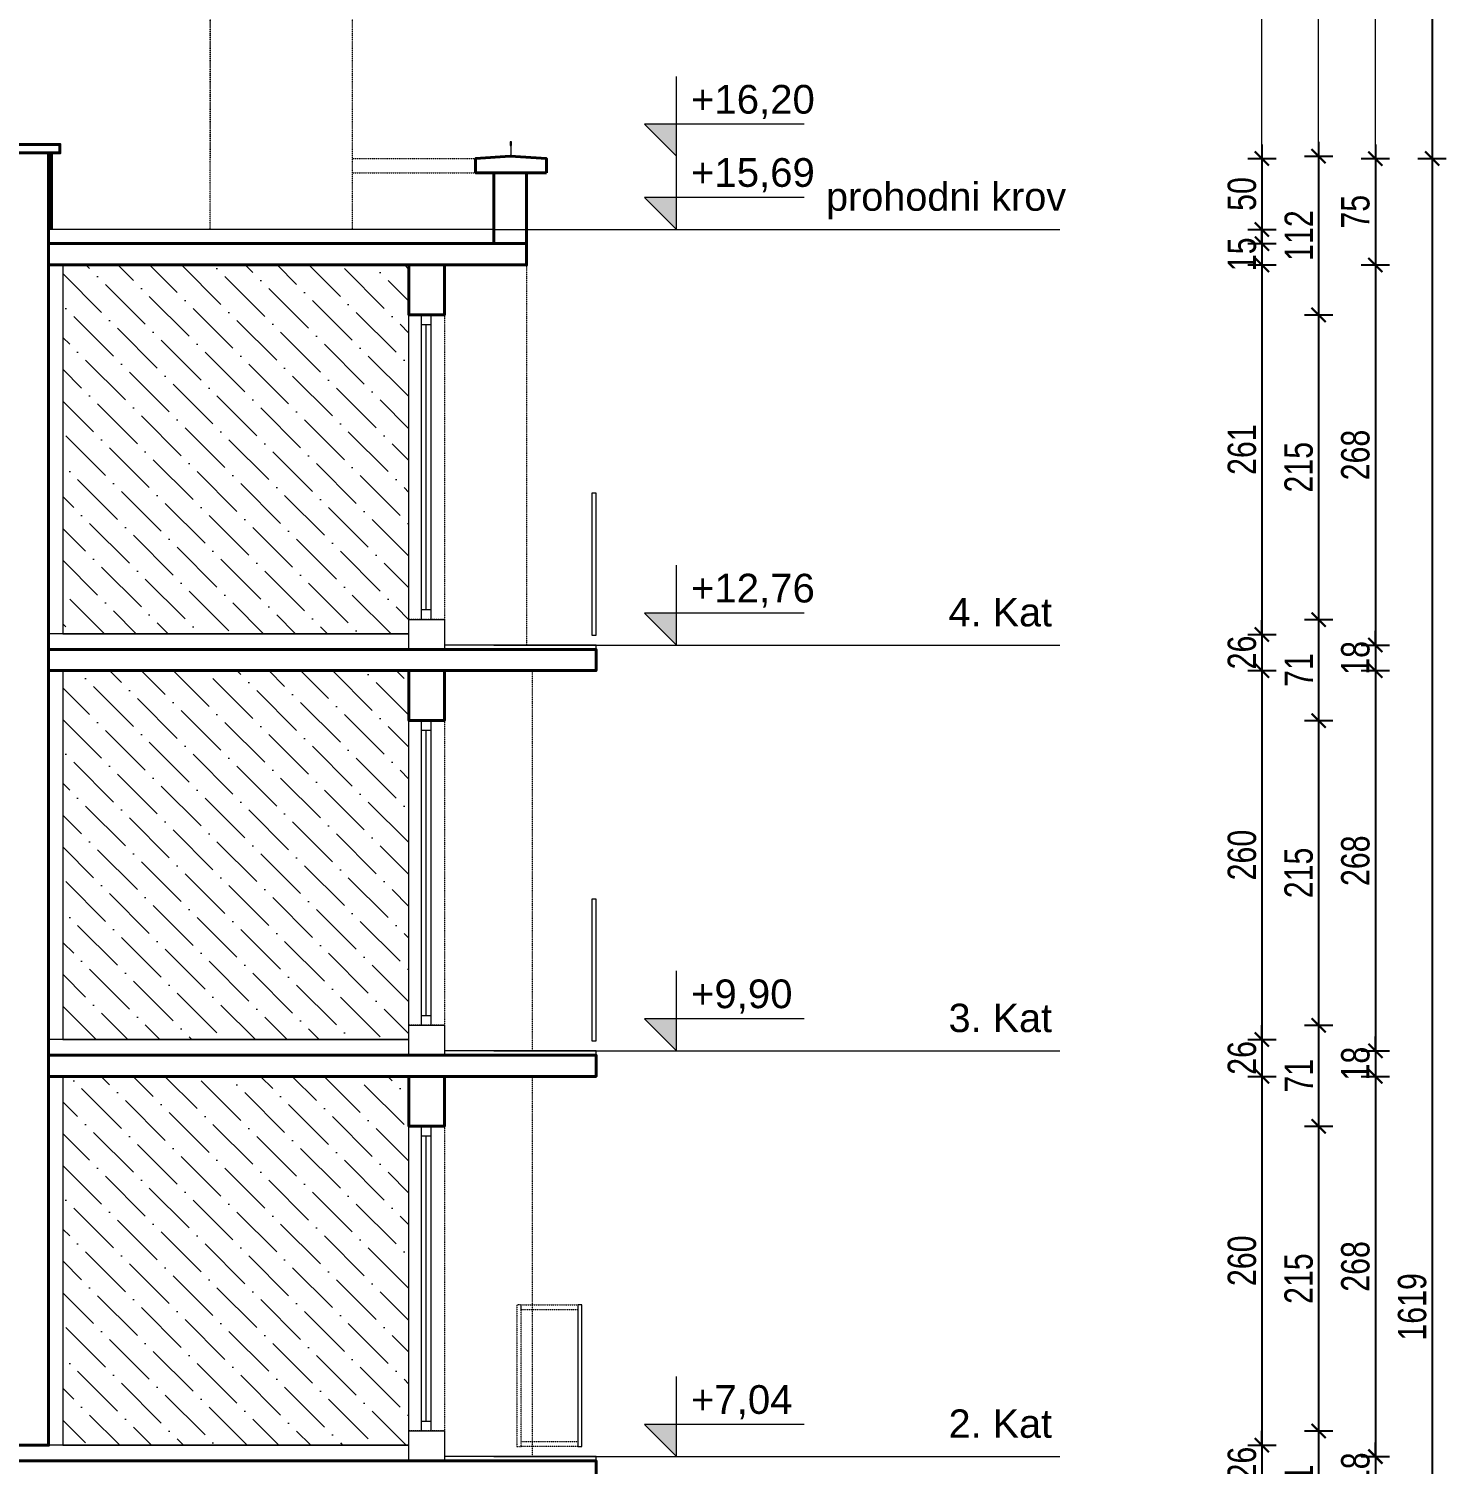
# Model space of a CAD drawing. Header units: millimetres. Extents: x 195897 to 285417, y -229751 to -116129.
# Drawn here: x 198642 to 199642, y -226806 to -225794 of the extents above; entities that cross this region are included whole.
import ezdxf

# ---------------------------------------------------------------- set-up
doc = ezdxf.new("R2010")
doc.units = ezdxf.units.MM
doc.header["$PDMODE"] = 2
doc.linetypes.add('DASHED2', pattern=[0.375, 0.25, -0.125])
doc.linetypes.add('HIDDEN', pattern=[0.375, 0.25, -0.125])
doc.layers.get('0').update_dxf_attribs({"lineweight": 0})
doc.layers.get('Defpoints').update_dxf_attribs({"color": 250, "lineweight": 0})
for name, color, linetype, lineweight in [('01-zid_nenosivi', 134, 'Continuous', 0), ('03-prozori', 132, 'Continuous', 0), ('05-podgled-tanko', 144, 'HIDDEN', 0), ('06-hatch_grijano', 30, 'Continuous', 0), ('07-kote', 70, 'Continuous', 9), ('TP_01 - 0.50', 1, 'Continuous', 40)]:
    doc.layers.add(name, color=color, linetype=linetype, lineweight=lineweight)
doc.styles.add('GENERATED_STYLE_1', font='arial.ttf')
doc.styles.add('OPIS', font='hrcom.shx', dxfattribs={"width": 0.8, "height": 20})
doc.styles.add('tahoma10', font='tahoma.ttf', dxfattribs={"height": 2})
doc.dimstyles.new('ISO-25', dxfattribs={"dimtxt": 20, "dimasz": 10, "dimexe": 10, "dimexo": 10, "dimgap": 4, "dimtad": 1, "dimdec": 0, "dimtxsty": 'OPIS', "dimblk": 'ARCHTICK', "dimcen": 10, "dimdle": 10, "dimadec": 0, "dimazin": 0, "dimtfac": 1, "dimtdec": 0, "dimtix": 1, "dimtmove": 0, "dimatfit": 3, "dimldrblk": 'ARCHTICK', "dimfxl": 10, "dimfxlon": 1, "dimarcsym": 0})

# ---------------------------------------------------------------- blocks, each defined once
blk = doc.blocks.new('*U679')
blk.add_line((7, 3.5), (207.8, 3.5))
blk.add_lwpolyline([(0, 7), (214.8, 7), (214.8, 0), (214.8, 0), (0, 0), (0, 7)])
blk.add_lwpolyline([(7, 7), (207.8, 7), (207.8, 0), (7, 0)], close=True)
blk = doc.blocks.new('_ArchTick')
at = {"color": 0, "linetype": 'ByBlock', "lineweight": 0, "const_width": 0.15}
blk.add_lwpolyline([(-0.5, -0.5), (0.5, 0.5)], dxfattribs=at)
blk = doc.blocks.new('*D1754')
at = {"layer": '07-kote', "color": 0, "linetype": 'ByBlock', "lineweight": -2, "ltscale": 5, "transparency": 16777216}
for p, q in [((199511.9, -225875.3), (199511.9, -225945.3)), ((199501.9, -225885.3), (199521.9, -225885.3)), ((199501.9, -225935.3), (199521.9, -225935.3))]:
    blk.add_line(p, q, dxfattribs=at)
at = {"layer": 'Defpoints', "color": 0, "linetype": 'ByBlock', "ltscale": 5, "transparency": 16777216}
for p in [(198957.5, -225885.3), (198957.5, -225935.3), (199511.9, -225935.3)]:
    blk.add_point(p, dxfattribs=at)
at = {"layer": '07-kote', "color": 0, "linetype": 'ByBlock', "lineweight": -2, "ltscale": 5, "transparency": 16777216, "xscale": 10, "yscale": 10, "zscale": 10}
for p, rotation in [((199511.9, -225885.3), 90), ((199511.9, -225935.3), 270)]:
    blk.add_blockref('_ArchTick', p, dxfattribs=dict(at, rotation=rotation))
at = {"layer": '07-kote', "color": 0, "linetype": 'ByBlock', "ltscale": 5, "transparency": 16777216, "insert": (199497.9, -225910.3), "char_height": 20, "attachment_point": 5, "rotation": 90, "style": 'OPIS'}
blk.add_mtext('50', dxfattribs=at)
blk = doc.blocks.new('*D1755')
at = {"layer": '07-kote', "color": 0, "linetype": 'ByBlock', "lineweight": -2, "ltscale": 5, "transparency": 16777216}
for p, q in [((199511.9, -225945.3), (199511.9, -225935.3)), ((199501.9, -225945.3), (199521.9, -225945.3)), ((199511.9, -225945.3), (199511.9, -225960.3)), ((199501.9, -225960.3), (199521.9, -225960.3)), ((199511.9, -225960.3), (199511.9, -225970.3))]:
    blk.add_line(p, q, dxfattribs=at)
at = {"layer": 'Defpoints', "color": 0, "linetype": 'ByBlock', "ltscale": 5, "transparency": 16777216}
for p in [(197350.7, -225945.3), (198993.5, -225960.3), (199511.9, -225960.3)]:
    blk.add_point(p, dxfattribs=at)
at = {"layer": '07-kote', "color": 0, "linetype": 'ByBlock', "lineweight": -2, "ltscale": 5, "transparency": 16777216, "xscale": 10, "yscale": 10, "zscale": 10}
for p, rotation in [((199511.9, -225945.3), 270), ((199511.9, -225960.3), 90)]:
    blk.add_blockref('_ArchTick', p, dxfattribs=dict(at, rotation=rotation))
at = {"layer": '07-kote', "color": 0, "linetype": 'ByBlock', "ltscale": 5, "transparency": 16777216, "insert": (199497.9, -225952.8), "char_height": 20, "attachment_point": 5, "rotation": 90, "style": 'OPIS'}
blk.add_mtext('15', dxfattribs=at)
blk = doc.blocks.new('*D1756')
at = {"layer": '07-kote', "color": 0, "linetype": 'ByBlock', "lineweight": -2, "ltscale": 5, "transparency": 16777216}
for p, q in [((199511.9, -225950.3), (199511.9, -226230.8)), ((199501.9, -225960.3), (199521.9, -225960.3)), ((199501.9, -226220.8), (199521.9, -226220.8))]:
    blk.add_line(p, q, dxfattribs=at)
at = {"layer": 'Defpoints', "color": 0, "linetype": 'ByBlock', "ltscale": 5, "transparency": 16777216}
for p in [(198993.5, -225960.3), (198910.5, -226220.8), (199511.9, -226220.8)]:
    blk.add_point(p, dxfattribs=at)
at = {"layer": '07-kote', "color": 0, "linetype": 'ByBlock', "lineweight": -2, "ltscale": 5, "transparency": 16777216, "xscale": 10, "yscale": 10, "zscale": 10}
for p, rotation in [((199511.9, -225960.3), 90), ((199511.9, -226220.8), 270)]:
    blk.add_blockref('_ArchTick', p, dxfattribs=dict(at, rotation=rotation))
at = {"layer": '07-kote', "color": 0, "linetype": 'ByBlock', "ltscale": 5, "transparency": 16777216, "insert": (199497.9, -226090.5), "char_height": 20, "attachment_point": 5, "rotation": 90, "style": 'OPIS'}
blk.add_mtext('261', dxfattribs=at)
blk = doc.blocks.new('*D1757')
at = {"layer": '07-kote', "color": 0, "linetype": 'ByBlock', "lineweight": -2, "ltscale": 5, "transparency": 16777216}
for p, q in [((199511.9, -226220.8), (199511.9, -226210.8)), ((199501.9, -226220.8), (199521.9, -226220.8)), ((199511.9, -226220.8), (199511.9, -226246.3)), ((199501.9, -226246.3), (199521.9, -226246.3)), ((199511.9, -226246.3), (199511.9, -226256.3))]:
    blk.add_line(p, q, dxfattribs=at)
at = {"layer": 'Defpoints', "color": 0, "linetype": 'ByBlock', "ltscale": 5, "transparency": 16777216}
for p in [(198910.5, -226220.8), (198910.5, -226246.3), (199511.9, -226246.3)]:
    blk.add_point(p, dxfattribs=at)
at = {"layer": '07-kote', "color": 0, "linetype": 'ByBlock', "lineweight": -2, "ltscale": 5, "transparency": 16777216, "xscale": 10, "yscale": 10, "zscale": 10}
for p, rotation in [((199511.9, -226220.8), 270), ((199511.9, -226246.3), 90)]:
    blk.add_blockref('_ArchTick', p, dxfattribs=dict(at, rotation=rotation))
at = {"layer": '07-kote', "color": 0, "linetype": 'ByBlock', "ltscale": 5, "transparency": 16777216, "insert": (199497.9, -226233.5), "char_height": 20, "attachment_point": 5, "rotation": 90, "style": 'OPIS'}
blk.add_mtext('26', dxfattribs=at)
blk = doc.blocks.new('*D1758')
at = {"layer": '07-kote', "color": 0, "linetype": 'ByBlock', "lineweight": -2, "ltscale": 5, "transparency": 16777216}
for p, q in [((199511.9, -226236.3), (199511.9, -226516.3)), ((199501.9, -226246.3), (199521.9, -226246.3)), ((199501.9, -226506.3), (199521.9, -226506.3))]:
    blk.add_line(p, q, dxfattribs=at)
at = {"layer": 'Defpoints', "color": 0, "linetype": 'ByBlock', "ltscale": 5, "transparency": 16777216}
for p in [(198910.5, -226246.3), (198910.5, -226506.3), (199511.9, -226506.3)]:
    blk.add_point(p, dxfattribs=at)
at = {"layer": '07-kote', "color": 0, "linetype": 'ByBlock', "lineweight": -2, "ltscale": 5, "transparency": 16777216, "xscale": 10, "yscale": 10, "zscale": 10}
for p, rotation in [((199511.9, -226246.3), 90), ((199511.9, -226506.3), 270)]:
    blk.add_blockref('_ArchTick', p, dxfattribs=dict(at, rotation=rotation))
at = {"layer": '07-kote', "color": 0, "linetype": 'ByBlock', "ltscale": 5, "transparency": 16777216, "insert": (199497.9, -226376.3), "char_height": 20, "attachment_point": 5, "rotation": 90, "style": 'OPIS'}
blk.add_mtext('260', dxfattribs=at)
blk = doc.blocks.new('*D1759')
at = {"layer": '07-kote', "color": 0, "linetype": 'ByBlock', "lineweight": -2, "ltscale": 5, "transparency": 16777216}
for p, q in [((199511.9, -226506.3), (199511.9, -226496.3)), ((199501.9, -226506.3), (199521.9, -226506.3)), ((199511.9, -226506.3), (199511.9, -226532.3)), ((199501.9, -226532.3), (199521.9, -226532.3)), ((199511.9, -226532.3), (199511.9, -226542.3))]:
    blk.add_line(p, q, dxfattribs=at)
at = {"layer": 'Defpoints', "color": 0, "linetype": 'ByBlock', "ltscale": 5, "transparency": 16777216}
for p in [(198910.5, -226506.3), (198910.5, -226532.3), (199511.9, -226532.3)]:
    blk.add_point(p, dxfattribs=at)
at = {"layer": '07-kote', "color": 0, "linetype": 'ByBlock', "lineweight": -2, "ltscale": 5, "transparency": 16777216, "xscale": 10, "yscale": 10, "zscale": 10}
for p, rotation in [((199511.9, -226506.3), 270), ((199511.9, -226532.3), 90)]:
    blk.add_blockref('_ArchTick', p, dxfattribs=dict(at, rotation=rotation))
at = {"layer": '07-kote', "color": 0, "linetype": 'ByBlock', "ltscale": 5, "transparency": 16777216, "insert": (199497.9, -226519.3), "char_height": 20, "attachment_point": 5, "rotation": 90, "style": 'OPIS'}
blk.add_mtext('26', dxfattribs=at)
blk = doc.blocks.new('*D1760')
at = {"layer": '07-kote', "color": 0, "linetype": 'ByBlock', "lineweight": -2, "ltscale": 5, "transparency": 16777216}
for p, q in [((199511.9, -226522.3), (199511.9, -226802.3)), ((199501.9, -226532.3), (199521.9, -226532.3)), ((199501.9, -226792.3), (199521.9, -226792.3))]:
    blk.add_line(p, q, dxfattribs=at)
at = {"layer": 'Defpoints', "color": 0, "linetype": 'ByBlock', "ltscale": 5, "transparency": 16777216}
for p in [(198910.5, -226532.3), (198910.5, -226792.3), (199511.9, -226792.3)]:
    blk.add_point(p, dxfattribs=at)
at = {"layer": '07-kote', "color": 0, "linetype": 'ByBlock', "lineweight": -2, "ltscale": 5, "transparency": 16777216, "xscale": 10, "yscale": 10, "zscale": 10}
for p, rotation in [((199511.9, -226532.3), 90), ((199511.9, -226792.3), 270)]:
    blk.add_blockref('_ArchTick', p, dxfattribs=dict(at, rotation=rotation))
at = {"layer": '07-kote', "color": 0, "linetype": 'ByBlock', "ltscale": 5, "transparency": 16777216, "insert": (199497.9, -226662.3), "char_height": 20, "attachment_point": 5, "rotation": 90, "style": 'OPIS'}
blk.add_mtext('260', dxfattribs=at)
blk = doc.blocks.new('*D1761')
at = {"layer": '07-kote', "color": 0, "linetype": 'ByBlock', "lineweight": -2, "ltscale": 5, "transparency": 16777216}
for p, q in [((199511.9, -226792.3), (199511.9, -226782.3)), ((199501.9, -226792.3), (199521.9, -226792.3)), ((199511.9, -226792.3), (199511.9, -226818.3)), ((199501.9, -226818.3), (199521.9, -226818.3)), ((199511.9, -226818.3), (199511.9, -226828.3))]:
    blk.add_line(p, q, dxfattribs=at)
at = {"layer": 'Defpoints', "color": 0, "linetype": 'ByBlock', "ltscale": 5, "transparency": 16777216}
for p in [(198910.5, -226792.3), (198910.5, -226818.3), (199511.9, -226818.3)]:
    blk.add_point(p, dxfattribs=at)
at = {"layer": '07-kote', "color": 0, "linetype": 'ByBlock', "lineweight": -2, "ltscale": 5, "transparency": 16777216, "xscale": 10, "yscale": 10, "zscale": 10}
for p, rotation in [((199511.9, -226792.3), 270), ((199511.9, -226818.3), 90)]:
    blk.add_blockref('_ArchTick', p, dxfattribs=dict(at, rotation=rotation))
at = {"layer": '07-kote', "color": 0, "linetype": 'ByBlock', "ltscale": 5, "transparency": 16777216, "insert": (199497.9, -226805.3), "char_height": 20, "attachment_point": 5, "rotation": 90, "style": 'OPIS'}
blk.add_mtext('26', dxfattribs=at)
blk = doc.blocks.new('*D1768')
at = {"layer": '07-kote', "color": 0, "linetype": 'ByBlock', "lineweight": -2, "ltscale": 5, "transparency": 16777216}
for p, q in [((199551.9, -225873.6), (199551.9, -226005.5)), ((199541.9, -225883.6), (199561.9, -225883.6)), ((199541.9, -225995.5), (199561.9, -225995.5))]:
    blk.add_line(p, q, dxfattribs=at)
at = {"layer": 'Defpoints', "color": 0, "linetype": 'ByBlock', "ltscale": 5, "transparency": 16777216}
for p in [(198982, -225883.6), (198935.5, -225995.5), (199551.9, -225995.5)]:
    blk.add_point(p, dxfattribs=at)
at = {"layer": '07-kote', "color": 0, "linetype": 'ByBlock', "lineweight": -2, "ltscale": 5, "transparency": 16777216, "xscale": 10, "yscale": 10, "zscale": 10}
for p, rotation in [((199551.9, -225883.6), 90), ((199551.9, -225995.5), 270)]:
    blk.add_blockref('_ArchTick', p, dxfattribs=dict(at, rotation=rotation))
at = {"layer": '07-kote', "color": 0, "linetype": 'ByBlock', "ltscale": 5, "transparency": 16777216, "insert": (199537.9, -225939.6), "char_height": 20, "attachment_point": 5, "rotation": 90, "style": 'OPIS'}
blk.add_mtext('112', dxfattribs=at)
blk = doc.blocks.new('*D1769')
at = {"layer": '07-kote', "color": 0, "linetype": 'ByBlock', "lineweight": -2, "ltscale": 5, "transparency": 16777216}
for p, q in [((199551.9, -225985.5), (199551.9, -226220.3)), ((199541.9, -225995.5), (199561.9, -225995.5)), ((199541.9, -226210.3), (199561.9, -226210.3))]:
    blk.add_line(p, q, dxfattribs=at)
at = {"layer": 'Defpoints', "color": 0, "linetype": 'ByBlock', "ltscale": 5, "transparency": 16777216}
for p in [(198935.5, -225995.5), (198935.5, -226210.3), (199551.9, -226210.3)]:
    blk.add_point(p, dxfattribs=at)
at = {"layer": '07-kote', "color": 0, "linetype": 'ByBlock', "lineweight": -2, "ltscale": 5, "transparency": 16777216, "xscale": 10, "yscale": 10, "zscale": 10}
for p, rotation in [((199551.9, -225995.5), 90), ((199551.9, -226210.3), 270)]:
    blk.add_blockref('_ArchTick', p, dxfattribs=dict(at, rotation=rotation))
at = {"layer": '07-kote', "color": 0, "linetype": 'ByBlock', "ltscale": 5, "transparency": 16777216, "insert": (199537.9, -226102.9), "char_height": 20, "attachment_point": 5, "rotation": 90, "style": 'OPIS'}
blk.add_mtext('215', dxfattribs=at)
blk = doc.blocks.new('*D1770')
at = {"layer": '07-kote', "color": 0, "linetype": 'ByBlock', "lineweight": -2, "ltscale": 5, "transparency": 16777216}
for p, q in [((199551.9, -226200.3), (199551.9, -226291.5)), ((199541.9, -226210.3), (199561.9, -226210.3)), ((199541.9, -226281.5), (199561.9, -226281.5))]:
    blk.add_line(p, q, dxfattribs=at)
at = {"layer": 'Defpoints', "color": 0, "linetype": 'ByBlock', "ltscale": 5, "transparency": 16777216}
for p in [(198935.5, -226210.3), (198935.5, -226281.5), (199551.9, -226281.5)]:
    blk.add_point(p, dxfattribs=at)
at = {"layer": '07-kote', "color": 0, "linetype": 'ByBlock', "lineweight": -2, "ltscale": 5, "transparency": 16777216, "xscale": 10, "yscale": 10, "zscale": 10}
for p, rotation in [((199551.9, -226210.3), 90), ((199551.9, -226281.5), 270)]:
    blk.add_blockref('_ArchTick', p, dxfattribs=dict(at, rotation=rotation))
at = {"layer": '07-kote', "color": 0, "linetype": 'ByBlock', "ltscale": 5, "transparency": 16777216, "insert": (199537.9, -226245.9), "char_height": 20, "attachment_point": 5, "rotation": 90, "style": 'OPIS'}
blk.add_mtext('71', dxfattribs=at)
blk = doc.blocks.new('*D1771')
at = {"layer": '07-kote', "color": 0, "linetype": 'ByBlock', "lineweight": -2, "ltscale": 5, "transparency": 16777216}
for p, q in [((199551.9, -226271.5), (199551.9, -226506.3)), ((199541.9, -226281.5), (199561.9, -226281.5)), ((199541.9, -226496.3), (199561.9, -226496.3))]:
    blk.add_line(p, q, dxfattribs=at)
at = {"layer": 'Defpoints', "color": 0, "linetype": 'ByBlock', "ltscale": 5, "transparency": 16777216}
for p in [(198935.5, -226281.5), (198935.5, -226496.3), (199551.9, -226496.3)]:
    blk.add_point(p, dxfattribs=at)
at = {"layer": '07-kote', "color": 0, "linetype": 'ByBlock', "lineweight": -2, "ltscale": 5, "transparency": 16777216, "xscale": 10, "yscale": 10, "zscale": 10}
for p, rotation in [((199551.9, -226281.5), 90), ((199551.9, -226496.3), 270)]:
    blk.add_blockref('_ArchTick', p, dxfattribs=dict(at, rotation=rotation))
at = {"layer": '07-kote', "color": 0, "linetype": 'ByBlock', "ltscale": 5, "transparency": 16777216, "insert": (199537.9, -226388.9), "char_height": 20, "attachment_point": 5, "rotation": 90, "style": 'OPIS'}
blk.add_mtext('215', dxfattribs=at)
blk = doc.blocks.new('*D1772')
at = {"layer": '07-kote', "color": 0, "linetype": 'ByBlock', "lineweight": -2, "ltscale": 5, "transparency": 16777216}
for p, q in [((199551.9, -226486.3), (199551.9, -226577.5)), ((199541.9, -226496.3), (199561.9, -226496.3)), ((199541.9, -226567.5), (199561.9, -226567.5))]:
    blk.add_line(p, q, dxfattribs=at)
at = {"layer": 'Defpoints', "color": 0, "linetype": 'ByBlock', "ltscale": 5, "transparency": 16777216}
for p in [(198935.5, -226496.3), (198935.5, -226567.5), (199551.9, -226567.5)]:
    blk.add_point(p, dxfattribs=at)
at = {"layer": '07-kote', "color": 0, "linetype": 'ByBlock', "lineweight": -2, "ltscale": 5, "transparency": 16777216, "xscale": 10, "yscale": 10, "zscale": 10}
for p, rotation in [((199551.9, -226496.3), 90), ((199551.9, -226567.5), 270)]:
    blk.add_blockref('_ArchTick', p, dxfattribs=dict(at, rotation=rotation))
at = {"layer": '07-kote', "color": 0, "linetype": 'ByBlock', "ltscale": 5, "transparency": 16777216, "insert": (199537.9, -226531.9), "char_height": 20, "attachment_point": 5, "rotation": 90, "style": 'OPIS'}
blk.add_mtext('71', dxfattribs=at)
blk = doc.blocks.new('*D1773')
at = {"layer": '07-kote', "color": 0, "linetype": 'ByBlock', "lineweight": -2, "ltscale": 5, "transparency": 16777216}
for p, q in [((199551.9, -226557.5), (199551.9, -226792.3)), ((199541.9, -226567.5), (199561.9, -226567.5)), ((199541.9, -226782.3), (199561.9, -226782.3))]:
    blk.add_line(p, q, dxfattribs=at)
at = {"layer": 'Defpoints', "color": 0, "linetype": 'ByBlock', "ltscale": 5, "transparency": 16777216}
for p in [(198935.5, -226567.5), (198935.5, -226782.3), (199551.9, -226782.3)]:
    blk.add_point(p, dxfattribs=at)
at = {"layer": '07-kote', "color": 0, "linetype": 'ByBlock', "lineweight": -2, "ltscale": 5, "transparency": 16777216, "xscale": 10, "yscale": 10, "zscale": 10}
for p, rotation in [((199551.9, -226567.5), 90), ((199551.9, -226782.3), 270)]:
    blk.add_blockref('_ArchTick', p, dxfattribs=dict(at, rotation=rotation))
at = {"layer": '07-kote', "color": 0, "linetype": 'ByBlock', "ltscale": 5, "transparency": 16777216, "insert": (199537.9, -226674.9), "char_height": 20, "attachment_point": 5, "rotation": 90, "style": 'OPIS'}
blk.add_mtext('215', dxfattribs=at)
blk = doc.blocks.new('*D1774')
at = {"layer": '07-kote', "color": 0, "linetype": 'ByBlock', "lineweight": -2, "ltscale": 5, "transparency": 16777216}
for p, q in [((199551.9, -226772.3), (199551.9, -226863.5)), ((199541.9, -226782.3), (199561.9, -226782.3)), ((199541.9, -226853.5), (199561.9, -226853.5))]:
    blk.add_line(p, q, dxfattribs=at)
at = {"layer": 'Defpoints', "color": 0, "linetype": 'ByBlock', "ltscale": 5, "transparency": 16777216}
for p in [(198935.5, -226782.3), (198935.5, -226853.5), (199551.9, -226853.5)]:
    blk.add_point(p, dxfattribs=at)
at = {"layer": '07-kote', "color": 0, "linetype": 'ByBlock', "lineweight": -2, "ltscale": 5, "transparency": 16777216, "xscale": 10, "yscale": 10, "zscale": 10}
for p, rotation in [((199551.9, -226782.3), 90), ((199551.9, -226853.5), 270)]:
    blk.add_blockref('_ArchTick', p, dxfattribs=dict(at, rotation=rotation))
at = {"layer": '07-kote', "color": 0, "linetype": 'ByBlock', "ltscale": 5, "transparency": 16777216, "insert": (199537.9, -226817.9), "char_height": 20, "attachment_point": 5, "rotation": 90, "style": 'OPIS'}
blk.add_mtext('71', dxfattribs=at)
blk = doc.blocks.new('*D1779')
at = {"layer": '07-kote', "color": 0, "linetype": 'ByBlock', "lineweight": -2, "ltscale": 5, "transparency": 16777216}
for p, q in [((199591.9, -225875.3), (199591.9, -225970.3)), ((199581.9, -225885.3), (199601.9, -225885.3)), ((199581.9, -225960.3), (199601.9, -225960.3))]:
    blk.add_line(p, q, dxfattribs=at)
at = {"layer": 'Defpoints', "color": 0, "linetype": 'ByBlock', "ltscale": 5, "transparency": 16777216}
for p in [(199007.5, -225885.3), (199007.5, -225960.3), (199591.9, -225960.3)]:
    blk.add_point(p, dxfattribs=at)
at = {"layer": '07-kote', "color": 0, "linetype": 'ByBlock', "lineweight": -2, "ltscale": 5, "transparency": 16777216, "xscale": 10, "yscale": 10, "zscale": 10}
for p, rotation in [((199591.9, -225885.3), 90), ((199591.9, -225960.3), 270)]:
    blk.add_blockref('_ArchTick', p, dxfattribs=dict(at, rotation=rotation))
at = {"layer": '07-kote', "color": 0, "linetype": 'ByBlock', "ltscale": 5, "transparency": 16777216, "insert": (199577.9, -225922.8), "char_height": 20, "attachment_point": 5, "rotation": 90, "style": 'OPIS'}
blk.add_mtext('75', dxfattribs=at)
blk = doc.blocks.new('*D1780')
at = {"layer": '07-kote', "color": 0, "linetype": 'ByBlock', "lineweight": -2, "ltscale": 5, "transparency": 16777216}
for p, q in [((199591.9, -225950.3), (199591.9, -226238.3)), ((199581.9, -225960.3), (199601.9, -225960.3)), ((199581.9, -226228.3), (199601.9, -226228.3))]:
    blk.add_line(p, q, dxfattribs=at)
at = {"layer": 'Defpoints', "color": 0, "linetype": 'ByBlock', "ltscale": 5, "transparency": 16777216}
for p in [(199007.5, -225960.3), (199042.5, -226228.3), (199591.9, -226228.3)]:
    blk.add_point(p, dxfattribs=at)
at = {"layer": '07-kote', "color": 0, "linetype": 'ByBlock', "lineweight": -2, "ltscale": 5, "transparency": 16777216, "xscale": 10, "yscale": 10, "zscale": 10}
for p, rotation in [((199591.9, -225960.3), 90), ((199591.9, -226228.3), 270)]:
    blk.add_blockref('_ArchTick', p, dxfattribs=dict(at, rotation=rotation))
at = {"layer": '07-kote', "color": 0, "linetype": 'ByBlock', "ltscale": 5, "transparency": 16777216, "insert": (199577.9, -226094.3), "char_height": 20, "attachment_point": 5, "rotation": 90, "style": 'OPIS'}
blk.add_mtext('268', dxfattribs=at)
blk = doc.blocks.new('*D1781')
at = {"layer": '07-kote', "color": 0, "linetype": 'ByBlock', "lineweight": -2, "ltscale": 5, "transparency": 16777216}
for p, q in [((199591.9, -226228.3), (199591.9, -226218.3)), ((199581.9, -226228.3), (199601.9, -226228.3)), ((199591.9, -226228.3), (199591.9, -226246.3)), ((199581.9, -226246.3), (199601.9, -226246.3)), ((199591.9, -226246.3), (199591.9, -226256.3))]:
    blk.add_line(p, q, dxfattribs=at)
at = {"layer": 'Defpoints', "color": 0, "linetype": 'ByBlock', "ltscale": 5, "transparency": 16777216}
for p in [(199042.5, -226228.3), (199042.5, -226246.3), (199591.9, -226246.3)]:
    blk.add_point(p, dxfattribs=at)
at = {"layer": '07-kote', "color": 0, "linetype": 'ByBlock', "lineweight": -2, "ltscale": 5, "transparency": 16777216, "xscale": 10, "yscale": 10, "zscale": 10}
for p, rotation in [((199591.9, -226228.3), 270), ((199591.9, -226246.3), 90)]:
    blk.add_blockref('_ArchTick', p, dxfattribs=dict(at, rotation=rotation))
at = {"layer": '07-kote', "color": 0, "linetype": 'ByBlock', "ltscale": 5, "transparency": 16777216, "insert": (199577.9, -226237.3), "char_height": 20, "attachment_point": 5, "rotation": 90, "style": 'OPIS'}
blk.add_mtext('18', dxfattribs=at)
blk = doc.blocks.new('*D1782')
at = {"layer": '07-kote', "color": 0, "linetype": 'ByBlock', "lineweight": -2, "ltscale": 5, "transparency": 16777216}
for p, q in [((199591.9, -226236.3), (199591.9, -226524.3)), ((199581.9, -226246.3), (199601.9, -226246.3)), ((199581.9, -226514.3), (199601.9, -226514.3))]:
    blk.add_line(p, q, dxfattribs=at)
at = {"layer": 'Defpoints', "color": 0, "linetype": 'ByBlock', "ltscale": 5, "transparency": 16777216}
for p in [(199042.5, -226246.3), (199042.5, -226514.3), (199591.9, -226514.3)]:
    blk.add_point(p, dxfattribs=at)
at = {"layer": '07-kote', "color": 0, "linetype": 'ByBlock', "lineweight": -2, "ltscale": 5, "transparency": 16777216, "xscale": 10, "yscale": 10, "zscale": 10}
for p, rotation in [((199591.9, -226246.3), 90), ((199591.9, -226514.3), 270)]:
    blk.add_blockref('_ArchTick', p, dxfattribs=dict(at, rotation=rotation))
at = {"layer": '07-kote', "color": 0, "linetype": 'ByBlock', "ltscale": 5, "transparency": 16777216, "insert": (199577.9, -226380.3), "char_height": 20, "attachment_point": 5, "rotation": 90, "style": 'OPIS'}
blk.add_mtext('268', dxfattribs=at)
blk = doc.blocks.new('*D1783')
at = {"layer": '07-kote', "color": 0, "linetype": 'ByBlock', "lineweight": -2, "ltscale": 5, "transparency": 16777216}
for p, q in [((199591.9, -226514.3), (199591.9, -226504.3)), ((199581.9, -226514.3), (199601.9, -226514.3)), ((199591.9, -226514.3), (199591.9, -226532.3)), ((199581.9, -226532.3), (199601.9, -226532.3)), ((199591.9, -226532.3), (199591.9, -226542.3))]:
    blk.add_line(p, q, dxfattribs=at)
at = {"layer": 'Defpoints', "color": 0, "linetype": 'ByBlock', "ltscale": 5, "transparency": 16777216}
for p in [(199042.5, -226514.3), (199042.5, -226532.3), (199591.9, -226532.3)]:
    blk.add_point(p, dxfattribs=at)
at = {"layer": '07-kote', "color": 0, "linetype": 'ByBlock', "lineweight": -2, "ltscale": 5, "transparency": 16777216, "xscale": 10, "yscale": 10, "zscale": 10}
for p, rotation in [((199591.9, -226514.3), 270), ((199591.9, -226532.3), 90)]:
    blk.add_blockref('_ArchTick', p, dxfattribs=dict(at, rotation=rotation))
at = {"layer": '07-kote', "color": 0, "linetype": 'ByBlock', "ltscale": 5, "transparency": 16777216, "insert": (199577.9, -226523.3), "char_height": 20, "attachment_point": 5, "rotation": 90, "style": 'OPIS'}
blk.add_mtext('18', dxfattribs=at)
blk = doc.blocks.new('*D1784')
at = {"layer": '07-kote', "color": 0, "linetype": 'ByBlock', "lineweight": -2, "ltscale": 5, "transparency": 16777216}
for p, q in [((199591.9, -226522.3), (199591.9, -226810.3)), ((199581.9, -226532.3), (199601.9, -226532.3)), ((199581.9, -226800.3), (199601.9, -226800.3))]:
    blk.add_line(p, q, dxfattribs=at)
at = {"layer": 'Defpoints', "color": 0, "linetype": 'ByBlock', "ltscale": 5, "transparency": 16777216}
for p in [(199042.5, -226532.3), (199042.5, -226800.3), (199591.9, -226800.3)]:
    blk.add_point(p, dxfattribs=at)
at = {"layer": '07-kote', "color": 0, "linetype": 'ByBlock', "lineweight": -2, "ltscale": 5, "transparency": 16777216, "xscale": 10, "yscale": 10, "zscale": 10}
for p, rotation in [((199591.9, -226532.3), 90), ((199591.9, -226800.3), 270)]:
    blk.add_blockref('_ArchTick', p, dxfattribs=dict(at, rotation=rotation))
at = {"layer": '07-kote', "color": 0, "linetype": 'ByBlock', "ltscale": 5, "transparency": 16777216, "insert": (199577.9, -226666.3), "char_height": 20, "attachment_point": 5, "rotation": 90, "style": 'OPIS'}
blk.add_mtext('268', dxfattribs=at)
blk = doc.blocks.new('*D1785')
at = {"layer": '07-kote', "color": 0, "linetype": 'ByBlock', "lineweight": -2, "ltscale": 5, "transparency": 16777216}
for p, q in [((199591.9, -226800.3), (199591.9, -226790.3)), ((199581.9, -226800.3), (199601.9, -226800.3)), ((199591.9, -226800.3), (199591.9, -226818.3)), ((199581.9, -226818.3), (199601.9, -226818.3)), ((199591.9, -226818.3), (199591.9, -226828.3))]:
    blk.add_line(p, q, dxfattribs=at)
at = {"layer": 'Defpoints', "color": 0, "linetype": 'ByBlock', "ltscale": 5, "transparency": 16777216}
for p in [(199042.5, -226800.3), (199042.5, -226818.3), (199591.9, -226818.3)]:
    blk.add_point(p, dxfattribs=at)
at = {"layer": '07-kote', "color": 0, "linetype": 'ByBlock', "lineweight": -2, "ltscale": 5, "transparency": 16777216, "xscale": 10, "yscale": 10, "zscale": 10}
for p, rotation in [((199591.9, -226800.3), 270), ((199591.9, -226818.3), 90)]:
    blk.add_blockref('_ArchTick', p, dxfattribs=dict(at, rotation=rotation))
at = {"layer": '07-kote', "color": 0, "linetype": 'ByBlock', "ltscale": 5, "transparency": 16777216, "insert": (199577.9, -226809.3), "char_height": 20, "attachment_point": 5, "rotation": 90, "style": 'OPIS'}
blk.add_mtext('18', dxfattribs=at)
blk = doc.blocks.new('*D1789')
at = {"layer": '07-kote', "color": 0, "linetype": 'ByBlock', "lineweight": -2, "ltscale": 5, "transparency": 16777216}
for p, q in [((199631.9, -225425.3), (199631.9, -225895.3)), ((199621.9, -225435.3), (199641.9, -225435.3)), ((199621.9, -225885.3), (199641.9, -225885.3))]:
    blk.add_line(p, q, dxfattribs=at)
at = {"layer": 'Defpoints', "color": 0, "linetype": 'ByBlock', "ltscale": 5, "transparency": 16777216}
for p in [(198876.6, -225435.3), (198876.6, -225885.3), (199631.9, -225885.3)]:
    blk.add_point(p, dxfattribs=at)
at = {"layer": '07-kote', "color": 0, "linetype": 'ByBlock', "lineweight": -2, "ltscale": 5, "transparency": 16777216, "xscale": 10, "yscale": 10, "zscale": 10}
for p, rotation in [((199631.9, -225435.3), 90), ((199631.9, -225885.3), 270)]:
    blk.add_blockref('_ArchTick', p, dxfattribs=dict(at, rotation=rotation))
at = {"layer": '07-kote', "color": 0, "linetype": 'ByBlock', "ltscale": 5, "transparency": 16777216, "insert": (199617.9, -225660.3), "char_height": 20, "attachment_point": 5, "rotation": 90, "style": 'OPIS'}
blk.add_mtext('450', dxfattribs=at)
blk = doc.blocks.new('*D1790')
at = {"layer": '07-kote', "color": 0, "linetype": 'ByBlock', "lineweight": -2, "ltscale": 5, "transparency": 16777216}
for p, q in [((199631.9, -225875.3), (199631.9, -227514.3)), ((199621.9, -225885.3), (199641.9, -225885.3)), ((199621.9, -227504.3), (199641.9, -227504.3))]:
    blk.add_line(p, q, dxfattribs=at)
at = {"layer": 'Defpoints', "color": 0, "linetype": 'ByBlock', "ltscale": 5, "transparency": 16777216}
for p in [(198876.6, -225885.3), (199380.8, -227504.3), (199631.9, -227504.3)]:
    blk.add_point(p, dxfattribs=at)
at = {"layer": '07-kote', "color": 0, "linetype": 'ByBlock', "lineweight": -2, "ltscale": 5, "transparency": 16777216, "xscale": 10, "yscale": 10, "zscale": 10}
for p, rotation in [((199631.9, -225885.3), 90), ((199631.9, -227504.3), 270)]:
    blk.add_blockref('_ArchTick', p, dxfattribs=dict(at, rotation=rotation))
at = {"layer": '07-kote', "color": 0, "linetype": 'ByBlock', "ltscale": 5, "transparency": 16777216, "insert": (199617.9, -226694.8), "char_height": 20, "attachment_point": 5, "rotation": 90, "style": 'OPIS'}
blk.add_mtext('1619', dxfattribs=at)

msp = doc.modelspace()

# ---------------------------------------------------------------- hatches: boundary and pattern name
at = {"layer": '06-hatch_grijano'}
h = msp.add_hatch(dxfattribs=at)
h.set_pattern_fill('ANSI36', color=256, scale=5, angle=270, style=0)
h.paths.add_polyline_path([(198666.5, -226220.3), (198910.5, -226220.3), (198910.5, -225960.3), (198666.5, -225960.3)])
h = msp.add_hatch(dxfattribs=at)
h.set_pattern_fill('ANSI36', color=256, scale=5, angle=270, style=0)
h.paths.add_polyline_path([(198666.5, -226506.3), (198910.5, -226506.3), (198910.5, -226246.3), (198666.5, -226246.3)])
h = msp.add_hatch(dxfattribs=at)
h.set_pattern_fill('ANSI36', color=256, scale=5, angle=270, style=0)
h.paths.add_polyline_path([(198666.5, -226792.3), (198910.5, -226792.3), (198910.5, -226532.3), (198666.5, -226532.3)])
at = {"layer": '07-kote'}
h = msp.add_hatch(color=7, dxfattribs=at)
h.dxf.hatch_style = 1
h.paths.add_polyline_path([(199099.1, -225861.1), (199076.6, -225861.1), (199099.1, -225883.6)])
h = msp.add_hatch(color=7, dxfattribs=at)
h.dxf.hatch_style = 1
h.paths.add_polyline_path([(199099.1, -225912.8), (199076.6, -225912.8), (199099.1, -225935.3)])
h = msp.add_hatch(color=7, dxfattribs=at)
h.dxf.hatch_style = 1
h.paths.add_polyline_path([(199099.1, -226205.8), (199076.6, -226205.8), (199099.1, -226228.3)])
h = msp.add_hatch(color=7, dxfattribs=at)
h.dxf.hatch_style = 1
h.paths.add_polyline_path([(199099.1, -226491.8), (199076.6, -226491.8), (199099.1, -226514.3)])
h = msp.add_hatch(color=7, dxfattribs=at)
h.dxf.hatch_style = 1
h.paths.add_polyline_path([(199099.1, -226777.8), (199076.6, -226777.8), (199099.1, -226800.3)])

# ---------------------------------------------------------------- linework, layer by layer
at = {"layer": '01-zid_nenosivi', "ltscale": 5}
for points in [[(198981.9, -225873.5), (198981.9, -225876), (198982.9, -225876), (198982.9, -225873.5), (198981.9, -225873.5)], [(198982.4, -225876), (198982.4, -225883.8)], [(198656.5, -225945.3), (198970.5, -225945.3), (198970.5, -225935.3), (198656.5, -225935.3)], [(199042.5, -226221.3), (199042.5, -226121.3), (199039.5, -226121.3), (199039.5, -226221.3), (199042.5, -226221.3)], [(198656.5, -226231.3), (198910.5, -226231.3), (198910.5, -226220.3), (198656.5, -226220.3)], [(199042.5, -226507.3), (199042.5, -226407.3), (199039.5, -226407.3), (199039.5, -226507.3), (199042.5, -226507.3)], [(198656.5, -226517.3), (198910.5, -226517.3), (198910.5, -226506.3), (198656.5, -226506.3)], [(199032.5, -226793.3), (199032.5, -226693.3), (199029.5, -226693.3), (199029.5, -226793.3), (199032.5, -226793.3)], [(198228.5, -226803.3), (198910.5, -226803.3), (198910.5, -226792.3), (198458.5, -226792.3), (198458.5, -226803.3)]]:
    msp.add_lwpolyline(points, dxfattribs=at)
for points in [[(198656.5, -225960.3), (198666.5, -225960.3), (198666.5, -226220.3), (198656.5, -226220.3)], [(198935.5, -226231.3), (198910.5, -226231.3), (198910.5, -226210.3), (198935.5, -226210.3)], [(198935.5, -226231.3), (199042.5, -226231.3), (199042.5, -226228.3), (198935.5, -226228.3)], [(198656.5, -226246.3), (198666.5, -226246.3), (198666.5, -226506.3), (198656.5, -226506.3)], [(198935.5, -226517.3), (198910.5, -226517.3), (198910.5, -226496.3), (198935.5, -226496.3)], [(198935.5, -226517.3), (199042.5, -226517.3), (199042.5, -226514.3), (198935.5, -226514.3)], [(198656.5, -226532.3), (198666.5, -226532.3), (198666.5, -226792.3), (198656.5, -226792.3)], [(198935.5, -226803.3), (198910.5, -226803.3), (198910.5, -226782.3), (198935.5, -226782.3)], [(198935.5, -226803.3), (199042.5, -226803.3), (199042.5, -226800.3), (198935.5, -226800.3)]]:
    msp.add_lwpolyline(points, close=True, dxfattribs=at)
at = {"layer": '05-podgled-tanko'}
for points in [[(198770.5, -225440.8), (198870.5, -225440.8), (198870.5, -225935.3), (198770.5, -225935.3)], [(198910.5, -225995.5), (198935.5, -225995.5), (198935.5, -226210.3), (198910.5, -226210.3)], [(198910.5, -226281.5), (198935.5, -226281.5), (198935.5, -226496.3), (198910.5, -226496.3)], [(198910.5, -226567.5), (198935.5, -226567.5), (198935.5, -226782.3), (198910.5, -226782.3)], [(198989.7, -226693.3), (199029.5, -226693.3), (199029.5, -226697), (198989.7, -226697)], [(198989.7, -226789.6), (199029.5, -226789.6), (199029.5, -226793.3), (198989.7, -226793.3)]]:
    msp.add_lwpolyline(points, close=True, dxfattribs=at).dxf.unprotected_set("ltscale", 0)
for points in [[(198155.5, -225855.3), (198155.5, -225610.8), (198770.5, -225610.8), (198770.5, -225885.3)], [(198870.5, -225885.3), (198957.5, -225885.3)], [(198870.5, -225895.3), (198957.5, -225895.3)], [(198993.5, -225960.3), (198993.5, -226228.3)], [(198997.5, -226246.3), (198997.5, -226514.3)], [(198997.5, -226532.3), (198997.5, -226800.3)], [(198989.7, -226793.3), (198989.7, -226693.3), (198986.7, -226693.3), (198986.7, -226793.3), (198989.7, -226793.3)]]:
    msp.add_lwpolyline(points, dxfattribs=at).dxf.unprotected_set("ltscale", 0)
at = {"layer": '06-hatch_grijano', "linetype": 'ByBlock', "ltscale": 5}
for points in [[(198666.5, -226220.3), (198910.5, -226220.3), (198910.5, -225960.3), (198666.5, -225960.3)], [(198666.5, -226506.3), (198910.5, -226506.3), (198910.5, -226246.3), (198666.5, -226246.3)], [(198666.5, -226792.3), (198910.5, -226792.3), (198910.5, -226532.3), (198666.5, -226532.3)]]:
    msp.add_lwpolyline(points, close=True, dxfattribs=at)
at = {"layer": '07-kote'}
for p, q in [((199099.1, -225883.6), (199099.1, -225827.4)), ((199099.1, -225883.6), (199099.1, -225827.4)), ((199189.1, -225861.1), (199076.6, -225861.1)), ((199099.1, -225883.6), (199076.6, -225861.1)), ((199099.1, -225935.3), (199099.1, -225879)), ((199099.1, -225935.3), (199099.1, -225879)), ((199189.1, -225912.8), (199076.6, -225912.8)), ((199099.1, -225935.3), (199076.6, -225912.8)), ((199099.1, -226228.3), (199099.1, -226172)), ((199099.1, -226228.3), (199099.1, -226172)), ((199189.1, -226205.8), (199076.6, -226205.8)), ((199099.1, -226228.3), (199076.6, -226205.8)), ((199099.1, -226514.3), (199099.1, -226458)), ((199099.1, -226514.3), (199099.1, -226458)), ((199189.1, -226491.8), (199076.6, -226491.8)), ((199099.1, -226514.3), (199076.6, -226491.8)), ((199099.1, -226800.3), (199099.1, -226744)), ((199099.1, -226800.3), (199099.1, -226744)), ((199189.1, -226777.8), (199076.6, -226777.8)), ((199099.1, -226800.3), (199076.6, -226777.8))]:
    msp.add_line(p, q, dxfattribs=at)
at = {"layer": '07-kote', "linetype": 'DASHED2'}
for points in [[(198970.5, -225935.3), (199369.4, -225935.3)], [(198970.5, -226228.3), (199369.4, -226228.3)], [(198970.5, -226514.3), (199369.4, -226514.3)], [(198970.5, -226800.3), (199369.4, -226800.3)]]:
    msp.add_lwpolyline(points, dxfattribs=at)
at = {"layer": 'Defpoints', "linetype": 'ByBlock', "ltscale": 5}
for points in [[(199511.9, -227962.6), (199511.9, -225544.8)], [(199551.9, -227962.6), (199551.9, -225544.8)], [(199591.9, -227962.6), (199591.9, -225544.8)], [(199631.9, -227962.6), (199631.9, -225544.8)]]:
    msp.add_lwpolyline(points, dxfattribs=at)
at = {"layer": 'TP_01 - 0.50'}
msp.add_line((198658.5, -225881.3), (198658.5, -225935.3), dxfattribs=at)
for points in [[(198620.5, -225881.3), (198620.5, -225875.3), (198664.5, -225875.3), (198664.5, -225881.3)], [(198628.5, -225881.3), (198656.5, -225881.3), (198656.5, -226792.3), (198628.5, -226792.3)], [(199007.5, -225895.3), (198957.5, -225895.3), (198957.5, -225885.3), (198982, -225883.6), (199007.5, -225885.3)], [(198910.5, -225960.3), (198935.5, -225960.3), (198935.5, -225995.5), (198910.5, -225995.5)], [(198910.5, -226246.3), (198935.5, -226246.3), (198935.5, -226281.5), (198910.5, -226281.5)], [(198910.5, -226532.3), (198935.5, -226532.3), (198935.5, -226567.5), (198910.5, -226567.5)]]:
    msp.add_lwpolyline(points, close=True, dxfattribs=at)
for points in [[(198970.5, -225945.3), (198970.5, -225895.3), (198993.5, -225895.3), (198993.5, -225945.3), (198970.5, -225945.3)], [(198656.5, -225945.3), (198993.5, -225945.3), (198993.5, -225960.3), (198656.5, -225960.3)], [(198656.5, -226231.3), (199042.5, -226231.3), (199042.5, -226246.3), (198656.5, -226246.3)], [(198656.5, -226517.3), (199042.5, -226517.3), (199042.5, -226532.3), (198656.5, -226532.3)], [(198228.5, -226803.3), (199042.5, -226803.3), (199042.5, -226818.3), (198228.5, -226818.3), (198228.5, -226803.3)]]:
    msp.add_lwpolyline(points, dxfattribs=at)

# ---------------------------------------------------------------- block references
at = {"layer": '03-prozori', "xscale": -1, "rotation": 270}
for p in [(198919.1, -226210.3), (198919.1, -226496.3), (198919.1, -226782.3)]:
    msp.add_blockref('*U679', p, dxfattribs=at)

# ---------------------------------------------------------------- texts
at = {"layer": '07-kote', "char_height": 20.25, "width": 2974.003, "attachment_point": 4, "style": 'GENERATED_STYLE_1'}
for s, insert in [('{\\fArial|b0|i0|c238|p34;+16,}20', (199109.4, -225845.4)), ('{\\fArial|b0|i0|c238|p34;+15,}69', (199109.4, -225897)), ('{\\fArial|b0|i0|c238|p34;+12,}76', (199109.4, -226190)), ('{\\fArial|b0|i0|c238|p34;+9,}90', (199109.4, -226476)), ('{\\fArial|b0|i0|c238|p34;+7,}04', (199109.4, -226762))]:
    msp.add_mtext(s, dxfattribs=dict(at, insert=insert))
at = {"layer": '07-kote', "linetype": 'DASHED2', "char_height": 20, "attachment_point": 1, "style": 'tahoma10'}
for s, width, insert in [('{\\fArial|b0|i0|c238|p34;prohodni krov}', 728.147, (199204.6, -225902.1)), ('{\\fArial|b0|i0|c238|p34;4. Kat }', 87.101, (199291, -226195.1)), ('{\\fArial|b0|i0|c238|p34;3. Kat }', 87.101, (199291, -226481.1)), ('{\\fArial|b0|i0|c238|p34;2. Kat }', 87.101, (199291, -226767.1))]:
    msp.add_mtext_dynamic_manual_height_columns(s, width=width, gutter_width=10, heights=[0], dxfattribs=dict(at, insert=insert))

# ---------------------------------------------------------------- dimensions: what is measured, and where the dimension line sits
at = {"layer": '07-kote', "linetype": 'ByBlock', "ltscale": 5}
for base, p1, p2, picture, middle in [((199631.9, -225885.3), (198876.6, -225435.3), (198876.6, -225885.3), '*D1789', (199617.9, -225660.3)), ((199551.9, -225995.5), (198982, -225883.6), (198935.5, -225995.5), '*D1768', (199537.9, -225939.6)), ((199511.9, -225935.3), (198957.5, -225885.3), (198957.5, -225935.3), '*D1754', (199497.9, -225910.3)), ((199591.9, -225960.3), (199007.5, -225885.3), (199007.5, -225960.3), '*D1779', (199577.9, -225922.8))]:
    dim = msp.add_linear_dim(base=base, p1=p1, p2=p2, angle=90, dimstyle='ISO-25', dxfattribs=at)
    dim.commit()
    dim.dimension.update_dxf_attribs({"geometry": picture, "text_midpoint": middle})
for base, p1, p2, picture, middle in [((199631.9, -227504.3), (198876.6, -225885.3), (199380.8, -227504.3), '*D1790', (199617.9, -226694.8)), ((199511.9, -225960.3), (197350.7, -225945.3), (198993.5, -225960.3), '*D1755', (199497.9, -225952.8)), ((199511.9071229, -226220.7694118), (198993.4567411, -225960.2694118), (198910.4567417, -226220.7694118), '*D1756', (199497.9071229, -226090.5194118)), ((199591.9, -226228.3), (199007.5, -225960.3), (199042.5, -226228.3), '*D1780', (199577.9, -226094.3)), ((199551.9, -226210.3), (198935.5, -225995.5), (198935.5, -226210.3), '*D1769', (199537.9, -226102.9)), ((199551.9, -226281.5), (198935.5, -226210.3), (198935.5, -226281.5), '*D1770', (199537.9, -226245.9)), ((199511.9071229, -226246.2694118), (198910.4567417, -226220.7694118), (198910.4567417, -226246.2694118), '*D1757', (199497.9071229, -226233.5194118)), ((199591.9, -226246.3), (199042.5, -226228.3), (199042.5, -226246.3), '*D1781', (199577.9, -226237.3)), ((199511.9, -226506.3), (198910.5, -226246.3), (198910.5, -226506.3), '*D1758', (199497.9, -226376.3)), ((199591.9, -226514.3), (199042.5, -226246.3), (199042.5, -226514.3), '*D1782', (199577.9, -226380.3)), ((199551.9, -226496.3), (198935.5, -226281.5), (198935.5, -226496.3), '*D1771', (199537.9, -226388.9)), ((199551.9, -226567.5), (198935.5, -226496.3), (198935.5, -226567.5), '*D1772', (199537.9, -226531.9)), ((199511.9, -226532.3), (198910.5, -226506.3), (198910.5, -226532.3), '*D1759', (199497.9, -226519.3)), ((199591.9, -226532.3), (199042.5, -226514.3), (199042.5, -226532.3), '*D1783', (199577.9, -226523.3)), ((199511.9, -226792.3), (198910.5, -226532.3), (198910.5, -226792.3), '*D1760', (199497.9, -226662.3)), ((199591.9, -226800.3), (199042.5, -226532.3), (199042.5, -226800.3), '*D1784', (199577.9, -226666.3)), ((199551.9, -226782.3), (198935.5, -226567.5), (198935.5, -226782.3), '*D1773', (199537.9, -226674.9)), ((199551.9, -226853.5), (198935.5, -226782.3), (198935.5, -226853.5), '*D1774', (199537.9, -226817.9)), ((199511.9, -226818.3), (198910.5, -226792.3), (198910.5, -226818.3), '*D1761', (199497.9, -226805.3)), ((199591.9, -226818.3), (199042.5, -226800.3), (199042.5, -226818.3), '*D1785', (199577.9, -226809.3))]:
    dim = msp.add_linear_dim(base=base, p1=p1, p2=p2, angle=90, dimstyle='ISO-25', override={"dimtmove": 1}, dxfattribs=at)
    dim.commit()
    dim.dimension.update_dxf_attribs({"geometry": picture, "text_midpoint": middle})

doc.saveas('drawing.dxf')
